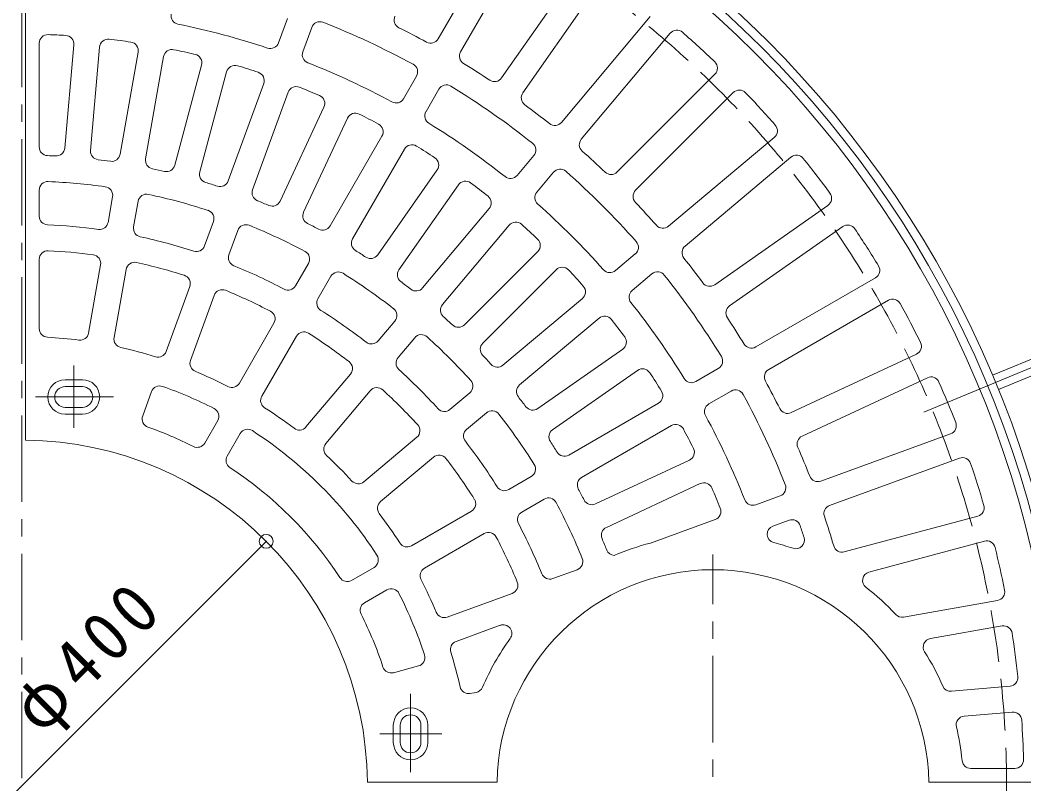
# Model space of a CAD drawing. Units: millimetres at full size, sheet at 1:10; details may follow other scales. Extents: x -1674 to 1760, y -1368 to 1200.
# Drawn here: x -877 to -296, y 506 to 948 of the extents above; entities that cross this region are included whole.
import ezdxf

# ---------------------------------------------------------------- set-up
doc = ezdxf.new("R2010")
doc.units = ezdxf.units.MM
doc.header["$LTSCALE"] = 10
doc.header["$PDMODE"] = 32
doc.header["$PDSIZE"] = 8
for name, pattern in [('CHAIN1', [8, 5, -1, 1, -1]), ('CHAIN2', [12, 9, -1, 1, -1]), ('DASHED3', [4, 3, -1])]:
    doc.linetypes.add(name, pattern=pattern)
for name, color, linetype, lineweight in [('0-1', 2, 'Continuous', 18), ('0-2', 3, 'Continuous', 18), ('0-4', 7, 'Continuous', 18)]:
    doc.layers.add(name, color=color, linetype=linetype, lineweight=lineweight)
doc.styles.add('ＭＳ ゴシック', font='')
doc.styles.get('ＭＳ ゴシック').set_extended_font_data('MS Gothic')

msp = doc.modelspace()

# ---------------------------------------------------------------- linework, layer by layer
at = {"layer": '0-1', "linetype": 'CHAIN1'}
msp.add_line((-875.87, 1199.52), (-875.87, -188.97), dxfattribs=at)
at = {"layer": '0-1', "linetype": 'CHAIN2'}
msp.add_line((-270.67, 755.95), (-358.7, 719.49), dxfattribs=at)
at = {"layer": '0-1'}
for p, q in [((-277.07, 758.17), (-314.03, 742.87)), ((-273.63, 749.86), (-310.58, 734.55))]:
    msp.add_line(p, q, dxfattribs=at)
for radius in [610, 605]:
    msp.add_circle((-875.87, 505.27), radius, dxfattribs=at)
at = {"layer": '0-1', "linetype": 'DASHED3'}
msp.add_circle((-875.87, 505.27), 570, dxfattribs=at)
at = {"layer": '0-2'}
for p, q in [((-873.87, 1105.27), (-873.87, 705.26)), ((-594.93, 1006.88), (-634.94, 937.58)), ((-581.94, 999.38), (-621.95, 930.07)), ((-552.28, 980.48), (-598.18, 914.93)), ((-540, 971.88), (-585.9, 906.33)), ((-722.22, 949.35), (-727.35, 935.25)), ((-512.1, 950.47), (-563.54, 889.17)), ((-708.13, 944.21), (-713.26, 930.11)), ((-500.61, 940.83), (-552.05, 879.53)), ((-865.87, 935.02), (-865.87, 874.98)), ((-845.88, 934.12), (-851.11, 874.32)), ((-830.93, 932.81), (-836.17, 873.01)), ((-808.62, 929.88), (-819.04, 870.76)), ((-793.84, 927.27), (-804.27, 868.15)), ((-771.87, 922.4), (-787.4, 864.41)), ((-757.38, 918.51), (-772.91, 860.53)), ((-647.45, 915.92), (-654.95, 902.92)), ((-474.68, 917.07), (-531.27, 860.49)), ((-735.91, 911.75), (-756.44, 855.34)), ((-721.81, 906.61), (-742.34, 850.2)), ((-634.46, 908.42), (-641.96, 895.42)), ((-464.08, 906.46), (-520.66, 849.88)), ((-701.02, 898), (-726.39, 843.59)), ((-687.42, 891.66), (-712.79, 837.25)), ((-667.45, 881.26), (-697.47, 829.28)), ((-440.32, 880.54), (-501.62, 829.1)), ((-654.46, 873.76), (-684.48, 821.77)), ((-579.61, 870.01), (-589.26, 858.52)), ((-430.68, 869.04), (-491.98, 817.61)), ((-635.48, 861.67), (-669.91, 812.49)), ((-568.12, 860.37), (-577.77, 848.87)), ((-865.87, 849.96), (-865.87, 834.94)), ((-623.19, 853.06), (-657.62, 803.89)), ((-823.38, 846.12), (-825.99, 831.34)), ((-808.61, 843.52), (-811.22, 828.73)), ((-605.33, 839.36), (-643.92, 793.37)), ((-409.27, 841.15), (-474.82, 795.25)), ((-765, 831.83), (-770.13, 817.72)), ((-750.9, 826.7), (-756.03, 812.59)), ((-593.84, 829.72), (-632.43, 783.73)), ((-400.67, 828.86), (-466.22, 782.96)), ((-577.24, 814.51), (-619.69, 772.06)), ((-865.87, 809.92), (-865.87, 769.86)), ((-520.78, 813.03), (-532.27, 803.38)), ((-830.33, 806.7), (-837.29, 767.27)), ((-815.56, 804.09), (-822.52, 764.66)), ((-709.98, 807.61), (-717.48, 794.61)), ((-566.64, 803.9), (-609.09, 761.45)), ((-696.99, 800.11), (-704.49, 787.11)), ((-511.14, 801.53), (-522.63, 791.89)), ((-381.77, 799.2), (-451.07, 759.19)), ((-778.69, 794.21), (-792.38, 756.59)), ((-764.59, 789.08), (-778.29, 751.46)), ((-551.43, 787.3), (-597.42, 748.72)), ((-374.27, 786.21), (-443.58, 746.2)), ((-729.99, 772.95), (-750.01, 738.27)), ((-660, 774.21), (-669.65, 762.71)), ((-541.79, 775.81), (-587.77, 737.23)), ((-737.02, 730.77), (-717, 765.44)), ((-648.51, 764.57), (-658.16, 753.07)), ((-528.09, 757.95), (-577.26, 723.52)), ((-358.04, 755.02), (-430.56, 721.2)), ((-519.48, 745.66), (-568.66, 711.23)), ((-472.73, 746.69), (-485.73, 739.18)), ((-840.87, 740.26), (-850.87, 740.26)), ((-685.73, 743.55), (-711.47, 712.88)), ((-351.7, 741.42), (-424.22, 707.6)), ((-840.87, 736.26), (-850.87, 736.26)), ((-800.84, 733.35), (-805.97, 719.25)), ((-674.24, 733.9), (-699.97, 703.23)), ((-616.58, 732.64), (-628.08, 722.99)), ((-465.23, 733.69), (-478.23, 726.19)), ((-507.39, 726.68), (-559.37, 696.66)), ((-840.87, 724.26), (-850.87, 724.26)), ((-606.94, 721.15), (-618.44, 711.5)), ((-840.87, 720.26), (-850.87, 720.26)), ((-762.53, 716.59), (-770.04, 703.58)), ((-749.54, 709.09), (-757.05, 696.08)), ((-499.89, 713.69), (-551.87, 683.67)), ((-647.24, 706.91), (-677.92, 681.17)), ((-338.24, 708.94), (-413.44, 681.57)), ((-637.6, 695.41), (-668.27, 669.68)), ((-489.49, 693.72), (-543.9, 668.35)), ((-333.11, 694.84), (-408.31, 667.47)), ((-581.04, 684.16), (-594.04, 676.65)), ((-483.15, 680.12), (-537.56, 654.76)), ((-573.54, 671.16), (-586.54, 663.66)), ((-436.94, 673.01), (-451.04, 667.88)), ((-615.71, 664.14), (-650.38, 644.12)), ((-474.54, 659.33), (-511.95, 645.71)), ((-431.81, 658.92), (-441.21, 655.49)), ((-322.54, 661.3), (-399.83, 640.59)), ((-608.2, 651.15), (-642.88, 631.13)), ((-318.65, 646.81), (-385.56, 628.88)), ((-672.06, 631.61), (-685.07, 624.09)), ((-554.46, 630.24), (-568.56, 625.11)), ((-664.56, 618.61), (-677.57, 611.1)), ((-592.07, 616.55), (-629.7, 602.86)), ((-311.04, 612.48), (-365.51, 602.88)), ((-598.98, 598.07), (-624.56, 588.76)), ((-308.44, 597.71), (-349.97, 590.39)), ((-646.31, 574.55), (-660.81, 570.66)), ((-612.96, 559.25), (-616.49, 558.62)), ((-303.85, 562.85), (-337.78, 559.88)), ((-302.54, 547.9), (-330.5, 545.46)), ((-660.88, 540.27), (-660.88, 530.27)), ((-656.88, 540.27), (-656.88, 530.27)), ((-644.88, 540.27), (-644.88, 530.27)), ((-640.88, 540.27), (-640.88, 530.27)), ((-301.07, 515.27), (-326.62, 515.27)), ((-600.85, 507.27), (-675.88, 507.27)), ((-275.87, 507.27), (-350.89, 507.27))]:
    msp.add_line(p, q, dxfattribs=at)
at = {"layer": '0-2', "linetype": 'CHAIN1'}
for p, q in [((-845.87, 748.4), (-845.87, 712.47)), ((-868.07, 730.26), (-822.78, 730.26)), ((-475.87, 370.32), (-475.87, 639.04)), ((-650.88, 513.07), (-650.88, 558.36)), ((-632.75, 535.27), (-668.67, 535.27))]:
    msp.add_line(p, q, dxfattribs=at)
at = {"layer": '0-2'}
for centre, radius, start, end in [((-875.87, 505.27), 600, 0.19101, 89.80902), ((-784.58, 951.03), 5, 170.00117, 258.42776), ((-703.43, 942.5), 5, 68.4758, 160.00117), ((-655.41, 948.48), 5, 155.00027, 243.55359), ((-875.87, 505.28), 450, 71.57423, 78.42566), ((-875.87, 505.28), 475, 61.52399, 68.47598), ((-875.87, 505.28), 490, 61.44701, 63.55299), ((-496.78, 937.61), 5, 48.75677, 139.99985), ((-860.87, 935.02), 5, 88.00099, 180), ((-875.87, 505.28), 435, 86.6658, 88.00148), ((-850.86, 934.56), 5, 355.00017, 86.66525), ((-825.95, 932.38), 5, 83.33188, 175.00017), ((-875.87, 505.28), 435, 81.66579, 83.33417), ((-813.54, 930.74), 5, 349.99951, 81.66319), ((-639.27, 940.08), 5, 241.44856, 329.99951), ((-875.87, 505.28), 580, 46.24565, 48.75435), ((-788.92, 926.4), 5, 78.33261, 169.99985), ((-875.87, 505.28), 435, 76.6658, 78.33418), ((-732.05, 936.96), 5, 251.57578, 339.99951), ((-708.56, 928.4), 5, 160.00117, 248.42776), ((-617.62, 927.57), 5, 149.99985, 238.55345), ((-776.7, 923.69), 5, 345.00017, 76.66525), ((-478.22, 920.61), 5, 315.00017, 46.24487), ((-752.55, 917.22), 5, 73.33188, 165.00017), ((-875.87, 505.28), 435, 71.66579, 73.33417), ((-740.61, 913.45), 5, 339.99951, 71.66319), ((-875.87, 505.28), 450, 61.57423, 68.42566), ((-651.78, 918.42), 5, 329.99951, 61.52373), ((-875.87, 505.28), 490, 56.44699, 58.55295), ((-602.28, 917.8), 5, 236.44609, 325.00017), ((-717.12, 904.9), 5, 68.33261, 159.99985), ((-875.87, 505.28), 435, 66.6658, 68.33418), ((-630.13, 905.92), 5, 58.4758, 150.00117), ((-875.87, 505.28), 475, 51.52399, 58.47598), ((-460.54, 902.93), 5, 43.75256, 135.00027), ((-705.55, 900.11), 5, 335.00017, 66.66525), ((-659.28, 905.42), 5, 241.57578, 329.99951), ((-581.8, 903.46), 5, 145.00027, 233.55359), ((-875.87, 505.28), 580, 41.24564, 43.75433), ((-637.63, 892.92), 5, 150.00117, 238.42776), ((-875.87, 505.28), 490, 51.44701, 53.55299), ((-682.89, 889.55), 5, 63.33188, 155.00017), ((-875.87, 505.28), 435, 61.66579, 63.33417), ((-567.37, 892.38), 5, 231.44856, 319.99951), ((-671.78, 883.76), 5, 329.99951, 61.66319), ((-875.87, 505.28), 450, 51.57423, 58.42566), ((-443.53, 884.37), 5, 309.99951, 41.24564), ((-548.22, 876.31), 5, 139.99985, 228.55345), ((-860.87, 874.98), 5, 180, 267.67717), ((-856.11, 874.76), 5, 266.93785, 355.00027), ((-831.18, 872.58), 5, 175.00017, 263.06366), ((-650.13, 871.26), 5, 58.33261, 149.99985), ((-875.87, 505.28), 435, 56.6658, 58.33418), ((-583.44, 873.23), 5, 319.99951, 51.52373), ((-875.87, 505.28), 490, 46.44699, 48.55295), ((-875.87, 505.28), 365, 86.9391, 87.67725), ((-875.87, 505.28), 365, 81.93604, 83.06392), ((-823.96, 871.63), 5, 261.93544, 349.99951), ((-799.34, 867.28), 5, 169.99985, 258.06329), ((-639.57, 864.53), 5, 325.00017, 56.66525), ((-427.46, 865.22), 5, 38.75677, 129.99985), ((-875.87, 505.27), 580, 36.24565, 38.75435), ((-875.87, 505.28), 365, 76.93599, 78.06392), ((-792.23, 865.71), 5, 256.93785, 345.00027), ((-768.08, 859.24), 5, 165.00017, 253.06366), ((-564.29, 857.15), 5, 48.4758, 140.00117), ((-875.87, 505.28), 475, 41.52399, 48.47598), ((-534.8, 864.02), 5, 226.44609, 315.00017), ((-860.87, 849.96), 5, 87.50958, 180), ((-875.87, 505.28), 350, 82.07645, 87.50883), ((-875.87, 505.28), 365, 71.93604, 73.06393), ((-761.14, 857.05), 5, 251.93544, 339.99951), ((-619.1, 850.19), 5, 53.33188, 145.00017), ((-593.09, 861.73), 5, 231.57578, 319.99951), ((-828.31, 846.99), 5, 349.99852, 82.07494), ((-737.65, 848.49), 5, 159.99985, 248.06329), ((-875.87, 505.28), 435, 51.66579, 53.33417), ((-573.94, 845.66), 5, 140.00117, 228.42776), ((-517.12, 846.34), 5, 135.00027, 223.55359), ((-803.69, 842.65), 5, 77.92593, 170.00117), ((-875.87, 505.28), 350, 72.07645, 77.92358), ((-875.87, 505.28), 365, 66.93599, 68.06392), ((-730.92, 845.71), 5, 246.93785, 335.00027), ((-609.16, 842.57), 5, 319.99951, 51.66319), ((-875.87, 505.28), 490, 41.44701, 43.55299), ((-412.14, 845.24), 5, 305.00017, 36.24487), ((-769.69, 833.54), 5, 339.99852, 72.07494), ((-708.26, 835.14), 5, 155.00017, 243.06366), ((-875.87, 505.28), 450, 41.57423, 48.42566), ((-860.87, 834.94), 5, 180, 267.39589), ((-830.91, 832.21), 5, 262.17317, 349.99951), ((-590.01, 826.5), 5, 48.33261, 139.99985), ((-875.87, 505.28), 325, 82.17084, 87.39551), ((-806.29, 827.86), 5, 170.00117, 257.83032), ((-746.2, 824.99), 5, 67.92593, 160.00117), ((-875.87, 505.28), 350, 62.07645, 67.92358), ((-875.87, 505.28), 365, 61.93604, 63.06393), ((-701.8, 831.78), 5, 241.93544, 329.99951), ((-875.87, 505.28), 435, 46.6658, 48.33418), ((-504.83, 832.93), 5, 221.44856, 309.99951), ((-397.8, 824.76), 5, 33.75256, 125.00027), ((-875.87, 505.27), 580, 31.24564, 33.75433), ((-875.87, 505.28), 325, 72.17084, 77.82907), ((-680.15, 819.28), 5, 149.99985, 238.06329), ((-580.78, 818.04), 5, 315.00017, 46.66525), ((-523.99, 816.86), 5, 309.99951, 41.52373), ((-860.87, 809.92), 5, 87.18268, 180), ((-875.87, 505.28), 310, 82.34886, 87.18187), ((-774.83, 819.43), 5, 252.17317, 339.99951), ((-714.31, 810.11), 5, 329.99852, 62.07494), ((-875.87, 505.28), 365, 56.93599, 58.06392), ((-488.76, 813.78), 5, 129.99985, 218.55345), ((-835.26, 807.57), 5, 349.99951, 82.34775), ((-810.64, 803.23), 5, 77.65123, 169.99985), ((-875.87, 505.28), 310, 72.34886, 77.65103), ((-751.34, 810.88), 5, 160.00117, 247.83032), ((-674.01, 815.36), 5, 236.93785, 325.00027), ((-875.87, 505.27), 490, 36.44699, 38.55295), ((-875.87, 505.28), 325, 62.17084, 67.82907), ((-692.66, 797.61), 5, 57.92593, 150.00117), ((-653.53, 801.02), 5, 145.00017, 233.06366), ((-563.1, 800.37), 5, 43.33188, 135.00017), ((-875.87, 505.28), 435, 41.66579, 43.33417), ((-535.49, 807.21), 5, 221.57578, 309.99951), ((-507.92, 797.7), 5, 38.4758, 130.00117), ((-384.27, 803.53), 5, 299.99951, 31.24564), ((-783.39, 795.92), 5, 339.99951, 72.34775), ((-875.87, 505.28), 350, 52.07645, 57.92358), ((-875.87, 505.28), 365, 51.93604, 53.06393), ((-875.87, 505.27), 475, 31.52399, 38.47598), ((-477.69, 799.34), 5, 216.44609, 305.00017), ((-759.89, 787.37), 5, 67.65123, 159.99985), ((-875.87, 505.28), 310, 62.34886, 67.65103), ((-721.81, 797.11), 5, 242.17317, 329.99951), ((-647.75, 796.59), 5, 231.93544, 319.99951), ((-554.64, 791.13), 5, 309.99951, 41.66319), ((-519.42, 788.06), 5, 130.00117, 218.42776), ((-700.16, 784.61), 5, 150.00117, 237.83032), ((-875.87, 505.27), 450, 31.57423, 38.42566), ((-371.77, 781.88), 5, 28.75677, 119.99985), ((-734.32, 775.45), 5, 329.99951, 62.34775), ((-875.87, 505.28), 325, 52.17084, 57.82907), ((-663.83, 777.43), 5, 319.99852, 52.07494), ((-628.6, 780.52), 5, 139.99985, 228.06329), ((-463.35, 778.86), 5, 125.00027, 213.55359), ((-875.87, 505.27), 580, 26.24565, 28.75435), ((-875.87, 505.28), 365, 46.93599, 48.06392), ((-538.58, 771.98), 5, 38.33261, 129.99985), ((-875.87, 505.27), 435, 36.6658, 38.33418), ((-875.87, 505.27), 490, 31.44701, 33.55299), ((-860.87, 769.86), 5, 180, 266.75624), ((-842.21, 768.14), 5, 262.70279, 349.99951), ((-712.67, 762.94), 5, 57.65123, 149.99985), ((-875.87, 505.28), 310, 52.34886, 57.65103), ((-623.23, 775.6), 5, 226.93785, 315.00027), ((-875.87, 505.28), 260, 82.70375, 86.75606), ((-817.59, 763.8), 5, 169.99985, 257.29433), ((-673.48, 765.93), 5, 232.17317, 319.99951), ((-644.68, 761.35), 5, 47.92593, 140.00117), ((-875.87, 505.28), 350, 42.07645, 47.92358), ((-605.55, 757.92), 5, 135.00017, 223.06366), ((-530.95, 762.05), 5, 305.00017, 36.66525), ((-360.15, 759.55), 5, 295.00017, 26.24487), ((-875.87, 505.28), 260, 72.70375, 77.29633), ((-797.08, 758.3), 5, 252.70279, 339.99951), ((-453.57, 763.52), 5, 211.44856, 299.99951), ((-773.59, 749.75), 5, 159.99985, 247.29433), ((-689.56, 746.76), 5, 319.99951, 52.34775), ((-654.33, 749.85), 5, 140.00117, 227.83032), ((-875.87, 505.28), 365, 41.93604, 43.06393), ((-475.23, 751.02), 5, 299.99951, 31.52373), ((-875.87, 505.28), 260, 62.70375, 67.29633), ((-875.87, 505.28), 325, 42.17084, 47.82907), ((-600.63, 752.55), 5, 221.93544, 309.99951), ((-516.61, 741.57), 5, 33.33188, 125.00017), ((-875.87, 505.27), 435, 31.66579, 33.33417), ((-441.07, 741.87), 5, 119.99985, 208.55345), ((-850.87, 730.26), 10, 90, 270), ((-840.87, 730.26), 10, 270, 90), ((-754.34, 740.77), 5, 242.70279, 329.99951), ((-619.79, 736.47), 5, 309.99852, 42.07494), ((-488.23, 743.51), 5, 211.57578, 299.99951), ((-875.87, 505.27), 490, 26.44699, 28.55295), ((-349.58, 736.89), 5, 23.75256, 115.00027), ((-875.87, 505.27), 580, 21.24564, 23.75433), ((-850.87, 730.26), 6, 90, 270), ((-840.87, 730.26), 6, 270, 90), ((-796.14, 731.64), 5, 70.59634, 160.00186), ((-875.87, 505.27), 245, 62.98619, 70.59692), ((-670.41, 730.69), 5, 47.65123, 139.99985), ((-875.87, 505.28), 310, 42.34886, 47.65103), ((-584.56, 733.39), 5, 129.99985, 218.06329), ((-509.89, 731.01), 5, 299.99951, 31.66319), ((-462.73, 729.36), 5, 28.4758, 120.00117), ((-732.69, 728.27), 5, 149.99985, 237.29433), ((-875.87, 505.27), 365, 36.93599, 38.06392), ((-875.87, 505.27), 475, 21.52399, 28.47598), ((-766.86, 719.09), 5, 329.99736, 62.98808), ((-875.87, 505.28), 260, 52.70375, 57.29633), ((-631.29, 726.82), 5, 222.17317, 309.99951), ((-603.72, 717.32), 5, 37.92593, 130.00117), ((-580.13, 727.62), 5, 216.93785, 305.00027), ((-475.73, 721.86), 5, 120.00117, 208.42776), ((-432.67, 725.73), 5, 206.44609, 295.00017), ((-801.27, 717.54), 5, 160.00282, 250.63492), ((-875.87, 505.27), 350, 32.07645, 37.92358), ((-875.87, 505.27), 450, 21.57423, 28.42566), ((-339.95, 713.63), 5, 289.99951, 21.24564), ((-875.87, 505.27), 220, 63.18549, 70.63667), ((-745.21, 706.59), 5, 57.01541, 149.99878), ((-875.87, 505.27), 245, 32.9861, 57.01491), ((-715.3, 716.09), 5, 232.70279, 319.99951), ((-650.46, 710.74), 5, 309.99951, 42.34775), ((-615.22, 707.67), 5, 130.00117, 217.83032), ((-565.79, 707.14), 5, 125.00017, 213.06366), ((-497.39, 709.36), 5, 28.33261, 119.99985), ((-875.87, 505.27), 435, 26.6658, 28.33418), ((-875.87, 505.27), 200, 0.57303, 89.42705), ((-774.37, 706.08), 5, 243.1861, 329.99878), ((-696.14, 700.02), 5, 139.99985, 227.29433), ((-875.87, 505.27), 325, 32.17084, 37.82907), ((-875.87, 505.27), 365, 31.93604, 33.06393), ((-422.11, 703.07), 5, 115.00027, 203.55359), ((-561.87, 700.99), 5, 211.93544, 299.99951), ((-491.61, 698.25), 5, 295.00017, 26.66525), ((-875.87, 505.27), 490, 21.44701, 23.55299), ((-752.72, 693.58), 5, 149.99878, 236.81619), ((-875.87, 505.28), 260, 42.70375, 47.29633), ((-634.39, 691.59), 5, 37.65123, 129.99985), ((-875.87, 505.27), 310, 32.34886, 37.65103), ((-331.4, 690.14), 5, 18.75677, 109.99985), ((-875.87, 505.27), 580, 16.24565, 18.75435), ((-875.87, 505.27), 220, 33.18533, 56.81573), ((-583.54, 688.49), 5, 299.99852, 32.07494), ((-681.13, 685), 5, 222.70279, 309.99951), ((-549.37, 679.34), 5, 119.99985, 208.06329), ((-481.04, 675.59), 5, 23.33188, 115.00017), ((-415.15, 686.27), 5, 201.44856, 289.99951), ((-596.54, 680.98), 5, 212.17317, 299.99951), ((-875.87, 505.27), 365, 26.93599, 28.06392), ((-875.87, 505.27), 435, 21.66579, 23.33417), ((-438.65, 677.71), 5, 289.99951, 21.52373), ((-665.06, 665.85), 5, 129.99985, 217.29433), ((-618.2, 668.47), 5, 299.99951, 32.34775), ((-571.04, 666.83), 5, 27.92593, 120.00117), ((-875.87, 505.27), 350, 22.07645, 27.92358), ((-546.01, 672.88), 5, 206.93785, 295.00027), ((-452.75, 672.58), 5, 201.57578, 289.99951), ((-875.87, 505.27), 260, 32.70375, 37.29633), ((-584.04, 659.33), 5, 120.00117, 207.83032), ((-476.25, 664.03), 5, 289.99951, 21.66319), ((-406.6, 662.77), 5, 109.99985, 198.55345), ((-323.83, 666.13), 5, 285.00017, 16.24487), ((-875.87, 505.27), 325, 22.17084, 27.82907), ((-430.1, 654.22), 5, 18.4758, 110.00117), ((-875.87, 505.27), 490, 16.44699, 18.55295), ((-605.7, 646.82), 5, 27.65123, 119.99985), ((-535.45, 650.22), 5, 115.00017, 203.06366), ((-439.5, 650.79), 5, 110.00166, 255.96754), ((-875.87, 505.27), 475, 17.59984, 18.47598), ((-652.88, 648.45), 5, 212.70279, 299.99951), ((-875.87, 505.27), 310, 22.34886, 27.65103), ((-875.87, 505.27), 365, 21.93604, 23.06393), ((-475.87, 505.27), 145, 104.40732, 113.2346), ((-475.87, 505.27), 145, 71.33707, 75.96733), ((-427.87, 647.38), 5, 251.33704, 17.59937), ((-317.36, 641.98), 5, 13.75256, 105.00027), ((-532.66, 643.49), 5, 201.93544, 265.24025), ((-401.13, 645.42), 5, 196.44609, 285.00017), ((-875.87, 505.27), 580, 11.24564, 13.75433), ((-674.56, 635.94), 5, 299.9998, 32.98615), ((-556.17, 634.94), 5, 289.99852, 22.07494), ((-640.38, 626.8), 5, 119.99985, 207.29433), ((-475.87, 505.27), 125, 0.91687, 179.08313), ((-570.27, 629.81), 5, 202.17317, 289.99951), ((-384.27, 624.05), 5, 104.99985, 232.36217), ((-687.57, 628.42), 5, 213.18774, 299.9998), ((-875.87, 505.27), 260, 22.70375, 27.29633), ((-593.78, 621.25), 5, 289.99951, 22.34775), ((-662.06, 614.28), 5, 27.01575, 120.00018), ((-875.87, 505.27), 245, 17.98586, 27.01471), ((-475.87, 505.27), 145, 43.12009, 52.36208), ((-311.91, 617.4), 5, 279.99951, 11.24564), ((-675.07, 606.77), 5, 120.00018, 206.81769), ((-875.87, 505.27), 220, 18.18517, 26.81541), ((-631.4, 607.55), 5, 202.70279, 289.99951), ((-366.38, 607.8), 5, 223.11977, 279.99997), ((-597.27, 593.37), 5, 324.03232, 110.00032), ((-307.57, 592.79), 5, 8.75479, 99.99951), ((-875.87, 505.27), 580, 6.2457, 8.75436), ((-622.85, 584.06), 5, 109.99985, 197.29433), ((-475.87, 505.27), 145, 144.03281, 156.87973), ((-349.11, 585.46), 5, 100.00021, 212.3172), ((-875.87, 505.27), 260, 12.70375, 17.29633), ((-475.87, 505.27), 145, 23.40614, 32.31683), ((-647.6, 579.38), 5, 285.00017, 17.98607), ((-662.11, 575.49), 5, 198.18269, 285.00017), ((-304.28, 567.83), 5, 274.99986, 6.24646), ((-617.36, 563.55), 5, 192.70279, 279.99951), ((-613.82, 564.17), 5, 280.00092, 336.88007), ((-338.21, 564.86), 5, 203.40604, 274.99986), ((-650.88, 540.27), 10, 0, 180), ((-650.88, 540.27), 6, 0, 180), ((-302.11, 542.92), 5, 3.75563, 94.99986), ((-330.06, 540.48), 5, 94.99974, 193.57423), ((-875.87, 505.27), 580, 1.49481, 3.75439), ((-475.87, 505.27), 145, 5.73918, 13.57385), ((-650.88, 530.27), 10, 180, 0), ((-650.88, 530.27), 6, 180, 0), ((-326.62, 520.27), 5, 185.73976, 270), ((-301.07, 520.27), 5, 270.00015, 1.49339)]:
    msp.add_arc(centre, radius, start, end, dxfattribs=at)
at = {"layer": '0-4'}
msp.add_line((-734.45, 646.69), (-1017.29, 363.85), dxfattribs=at)
msp.add_point((-734.45, 646.69), dxfattribs=at)

# ---------------------------------------------------------------- texts
at = {"layer": '0-4', "color": 2, "insert": (-859.11, 528.14), "char_height": 29.33, "attachment_point": 7, "rotation": 45, "style": 'ＭＳ ゴシック'}
msp.add_mtext('\\T1.21;\\W0.95;φ400', dxfattribs=at)

doc.saveas('drawing.dxf')
